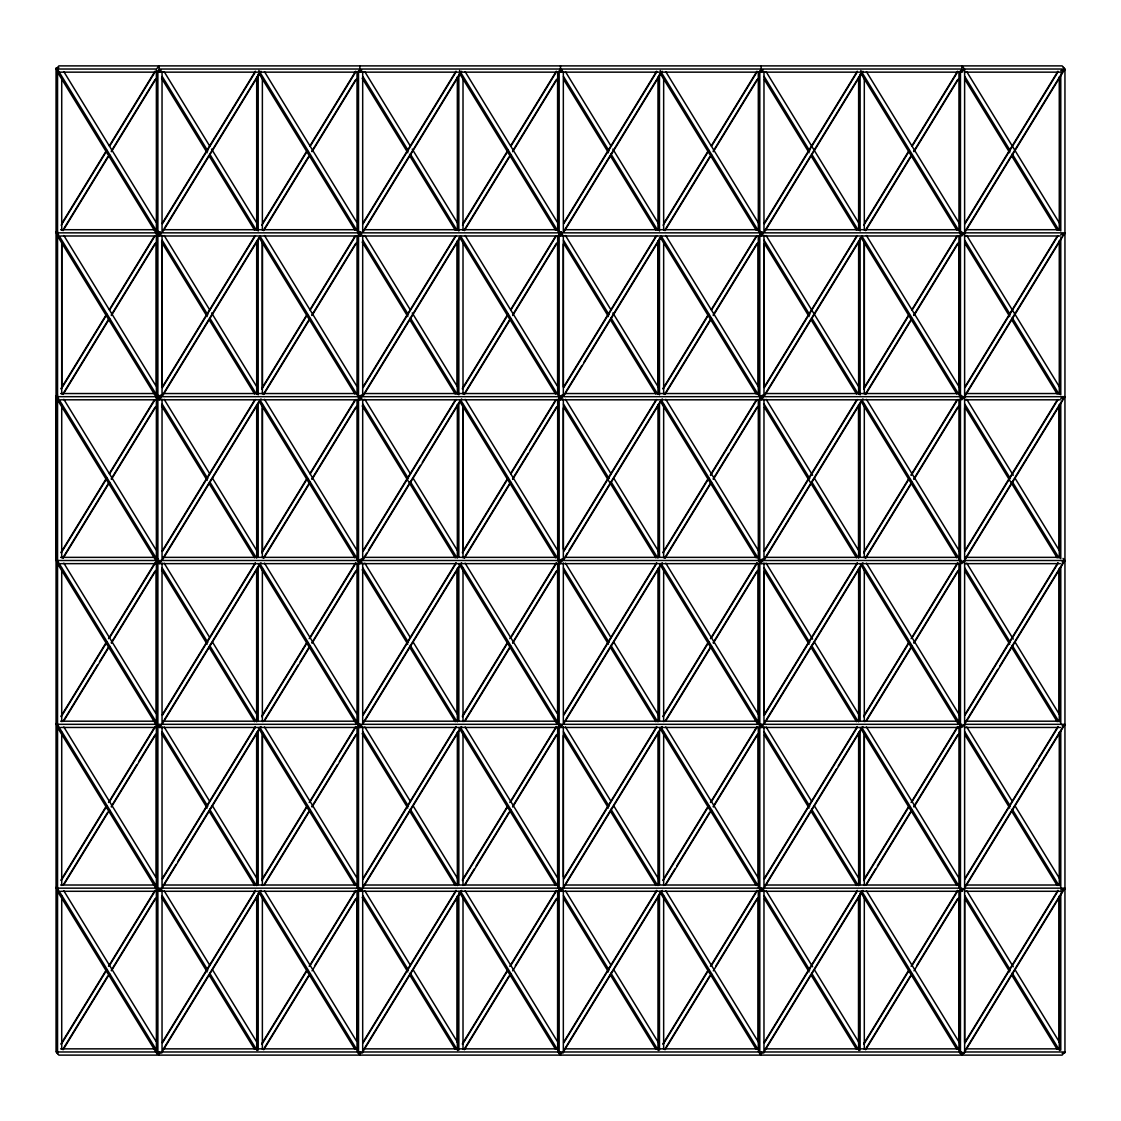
<?xml version="1.0" encoding="UTF-8"?>
<svg xmlns="http://www.w3.org/2000/svg" width="1121" height="1121" viewBox="0 0 1121 1121"><rect width="100%" height="100%" fill="white"/><g stroke="black" fill="none" stroke-linecap="round" stroke-linejoin="round"><path stroke-width="1.5" d="M56.05 68.255L57.549 70.651L57.549 1053.614L56.05 1051.204L56.05 68.255L58.838 67.666M61.725 386.983L61.725 242.332L61.725 393.961M156.38 876.93L156.38 734.017M156.38 713.096L156.38 571.934M156.38 394.158L156.38 233.813M159.21 891.293L159.21 888.154L961.79 888.154L961.79 891.293L159.21 891.293L161.018 889.191M558.762 399.805L159.21 399.805L159.21 396.68L961.79 396.68L961.79 399.805L964.508 396.68L1064.824 396.68L1062.119 399.805M162.041 395.699L162.041 235.368M256.695 878.668L256.695 734.017M256.695 713.096L256.695 570.183M262.37 878.472L262.37 735.558M262.37 550.817L262.37 407.904M262.37 386.983L262.37 242.332L262.37 393.961M357.024 1049.466L357.024 890.873M359.855 727.459L359.855 724.32L359.855 727.459L361.663 725.371M457.34 1042.488L457.34 897.837M457.34 721.812L457.34 568.445M457.34 385.442L457.34 242.528M463.015 557.782L463.015 404.415M557.669 1040.75L557.669 897.837M557.669 885.632L557.669 727.039M557.669 713.096L557.669 571.934M557.669 385.442L557.669 244.28M557.669 221.622L557.669 78.708M563.331 888.925L563.331 726.842M563.331 559.533L563.331 399.188M563.331 386.983L563.331 244.07M657.985 394.158L657.985 240.791M758.314 1040.75L758.314 897.837M758.314 885.632L758.314 727.039M758.314 713.096L758.314 571.934M758.314 394.158L758.314 235.564M763.976 712.9L763.976 571.724M763.976 395.699L763.976 235.368M858.63 1042.488L858.63 897.837M858.63 549.276L858.63 406.363M864.305 885.436L864.305 732.069M864.305 386.983L864.305 242.332L864.305 393.961M958.959 1049.466L958.959 890.873M958.959 713.096L958.959 571.934M958.959 394.158L958.959 235.564M56.176 69.026L156.492 69.026L159.21 65.887L159.21 72.15L961.79 72.15L961.79 65.887L964.508 69.026L1064.824 69.026L1062.119 65.887L58.881 65.887L56.176 69.026L57.984 71.113M960.459 1053.614L960.459 70.651L964.62 69.796L964.62 1052.745L960.459 1053.614L958.959 1051.204M964.62 549.066L964.62 407.904M1059.275 1049.466L1059.275 896.099M1059.275 721.812L1059.275 568.445M1059.275 549.276L1059.275 406.363M56.667 70.833L57.325 69.026L157.641 232.846L156.996 234.653L57.577 72.319M56.667 234.653L57.325 232.846L157.641 396.68L156.996 398.487L57.577 236.153M56.667 398.487L57.325 396.68L157.641 560.5L156.996 562.308L57.577 399.973M56.667 562.308L57.325 560.5L157.641 724.32L156.996 726.142L57.577 563.793M56.667 726.142L57.325 724.32L157.641 888.154L156.996 889.962L57.577 727.627M56.667 889.962L57.325 888.154L157.641 1051.974L156.996 1053.796L57.577 891.447M61.991 223.135L106.677 150.158M109.424 145.688L155.02 71.226M61.193 225.251L106.803 150.789M109.536 146.319L155.132 71.856M62.958 230.015L107.644 157.038M111.301 151.083L155.076 79.591M63.07 230.646L109.592 154.684M111.413 151.699L156.099 78.722M61.08 388.455L106.691 313.992M109.424 309.522L154.109 236.545M162.321 223.135L255.35 71.226M61.193 389.085L106.803 314.609M109.536 310.139L155.132 235.676M162.433 223.766L255.462 71.856M62.958 393.849L108.555 319.373M111.301 314.903L155.076 243.425M164.198 228.53L259.049 73.636M63.07 394.466L109.592 318.504M111.413 315.533L156.099 242.556M162.489 232.131L260.983 71.282M61.08 552.275L106.691 477.812M109.424 473.342L154.109 400.365M162.321 386.969L254.439 236.545M262.636 223.135L307.336 150.158M310.069 145.688L355.665 71.226M61.193 552.905L106.803 478.443M109.536 473.973L155.132 399.51M162.433 387.586L255.462 235.676M261.838 225.251L307.448 150.789M310.181 146.319L355.777 71.856M62.958 557.669L108.555 483.207M111.301 478.737L155.076 407.245M164.198 392.35L259.049 237.456M263.603 230.015L308.289 157.038M311.946 151.083L355.721 79.591M63.07 558.286L109.592 482.338M111.413 479.354L156.099 406.377M162.489 395.951L260.072 236.601M263.715 230.646L310.237 154.684M312.058 151.699L356.744 78.722M61.08 716.109L106.691 641.646M108.513 638.662L155.02 562.7M162.321 550.789L254.439 400.365M261.725 388.455L307.336 313.992M310.069 309.522L354.754 236.545M362.966 223.135L455.995 71.226M61.193 716.725L106.803 642.263M109.536 637.793L155.132 563.331M162.433 551.42L255.462 399.51M261.838 389.085L307.448 314.609M310.181 310.139L355.777 235.676M363.078 223.766L456.107 71.856M62.958 721.49L97.611 664.907M99.433 661.922L108.555 647.027M111.301 642.557L155.076 571.079M164.198 556.184L259.049 401.29M263.603 393.849L309.2 319.373M311.946 314.903L355.721 243.425M364.843 228.53L459.694 73.636M63.981 720.635L109.592 646.158M111.413 643.188L156.099 570.211M162.489 559.785L260.983 398.936M263.715 394.466L310.237 318.504M312.058 315.533L356.744 242.556M363.134 232.131L461.628 71.282M61.08 879.929L105.766 806.952M108.513 802.496L155.02 726.534M162.321 714.623L255.35 562.7M261.725 552.275L307.336 477.812M310.069 473.342L354.754 400.365M362.966 386.969L455.084 236.545M463.281 223.135L507.981 150.158M510.714 145.688L556.31 71.226M61.193 880.56L106.803 806.097M109.536 801.627L155.132 727.151M162.433 715.24L255.462 563.331M261.838 552.905L307.448 478.443M310.181 473.973L355.777 399.51M363.078 387.586L456.107 235.676M462.483 225.251L508.093 150.789M510.826 146.319L556.422 71.856M62.958 885.324L107.644 812.347M111.301 806.391L136.832 764.69M138.654 761.705L155.076 734.9M164.198 720.004L259.049 565.11M263.603 557.669L309.2 483.207M311.946 478.737L355.721 407.245M364.843 392.35L459.694 237.456M464.248 230.015L508.934 157.038M512.591 151.083L556.366 79.591M63.981 884.455L109.592 809.993M111.413 807.008L156.099 734.031M162.489 723.606L260.983 562.756M263.715 558.286L310.237 482.338M312.058 479.354L356.744 406.377M363.134 395.951L460.717 236.601M464.36 230.646L510.882 154.684M512.703 151.699L557.389 78.722M61.08 1043.763L105.766 970.786M108.513 966.316L155.02 890.354M162.321 878.444L255.35 726.534M261.725 716.109L307.336 641.646M309.158 638.662L355.665 562.7M362.966 550.789L455.084 400.365M462.37 388.455L507.981 313.992M510.714 309.522L555.399 236.545M563.611 223.135L656.64 71.226M61.193 1044.38L106.803 969.917M109.536 965.447L155.132 890.985M162.433 879.074L255.462 727.151M261.838 716.725L307.448 642.263M310.181 637.793L355.777 563.331M363.078 551.42L456.107 399.51M462.483 389.085L508.093 314.609M510.826 310.139L556.422 235.676M563.723 223.766L656.752 71.856M62.958 1049.144L107.644 976.167M111.301 970.211L155.076 898.72M164.198 883.838L176.053 864.473M177.875 861.489L259.049 728.944M263.603 721.49L298.256 664.907M300.092 661.922L309.2 647.027M311.946 642.557L355.721 571.079M364.843 556.184L366.665 553.199M368.487 550.229L420.473 465.327M422.295 462.356L459.694 401.29M464.248 393.849L509.845 319.373M512.591 314.903L556.366 243.425M564.578 230.015L660.339 73.636M63.07 1049.774L109.592 973.813M111.413 970.842L156.099 897.865M161.578 888.925L260.983 726.59M264.626 720.635L310.237 646.158M312.058 643.188L356.744 570.211M363.134 559.785L461.628 398.936M464.36 394.466L510.882 318.504M512.703 315.533L557.389 242.556M563.779 232.131L662.273 71.282M162.321 1042.278L255.35 890.354M261.725 879.929L306.411 806.952M309.158 802.496L355.665 726.534M362.966 714.623L455.995 562.7M462.37 552.275L507.981 477.812M510.714 473.342L555.399 400.365M563.611 386.969L655.729 236.545M663.926 223.135L708.626 150.158M711.359 145.688L756.955 71.226M162.433 1042.894L255.462 890.985M261.838 880.56L307.448 806.097M310.181 801.627L355.777 727.151M363.078 715.24L456.107 563.331M462.483 552.905L508.093 478.443M510.826 473.973L556.422 399.51M563.723 387.586L656.752 235.676M663.128 225.251L708.738 150.789M711.471 146.319L757.067 71.856M163.288 1049.144L259.049 892.764M263.603 885.324L308.289 812.347M311.946 806.391L337.477 764.69M339.299 761.705L355.721 734.9M364.843 720.004L459.694 565.11M464.248 557.669L509.845 483.207M512.591 478.737L528.089 453.416M529.911 450.432L556.366 407.245M565.488 392.35L581.897 365.544M583.719 362.573L660.339 237.456M664.893 230.015L709.579 157.038M713.236 151.083L757.011 79.591M161.578 1052.745L260.983 890.41M264.626 884.455L310.237 809.993M312.058 807.008L356.744 734.031M363.134 723.606L461.628 562.756M464.36 558.286L510.882 482.338M512.703 479.354L557.389 406.377M563.779 395.951L661.362 236.601M665.005 230.646L711.527 154.684M713.348 151.699L758.034 78.722M261.725 1043.763L306.411 970.786M309.158 966.316L355.665 890.354M362.966 878.444L455.995 726.534M462.37 716.109L507.981 641.646M509.803 638.662L556.31 562.7M563.611 550.789L655.729 400.365M663.015 388.455L708.626 313.992M711.359 309.522L756.044 236.545M764.256 223.135L857.285 71.226M261.838 1044.38L307.448 969.917M310.181 965.447L355.777 890.985M363.078 879.074L456.107 727.151M462.483 716.725L508.093 642.263M510.826 637.793L556.422 563.331M563.723 551.42L656.752 399.51M663.128 389.085L708.738 314.609M711.471 310.139L757.067 235.676M764.368 223.766L857.397 71.856M263.603 1049.144L308.289 976.167M314.679 965.742L355.721 898.72M364.843 883.838L459.694 728.944M464.248 721.49L509.845 647.027M512.591 642.557L556.366 571.079M565.488 556.184L567.31 553.199M569.132 550.229L660.339 401.29M664.893 393.835L710.49 319.373M713.236 314.903L757.011 243.425M765.223 230.015L860.984 73.636M263.715 1049.774L310.237 973.813M312.058 970.842L356.744 897.865M362.223 888.925L461.628 726.59M465.271 720.635L510.882 646.158M512.703 643.188L557.389 570.211M563.779 559.785L662.273 398.936M665.005 394.466L711.527 318.504M713.348 315.533L758.034 242.556M764.424 232.131L862.918 71.282M362.966 1042.278L455.995 890.354M462.37 879.929L507.07 806.952M509.803 802.496L556.31 726.534M563.611 714.623L656.64 562.7M663.015 552.275L708.626 477.812M710.448 474.842L756.044 400.365M764.256 386.969L856.374 236.545M864.571 223.135L909.271 150.158M912.004 145.688L957.6 71.226M363.078 1042.894L456.107 890.985M462.483 880.56L508.093 806.097M510.826 801.627L556.422 727.151M563.723 715.24L656.752 563.331M663.128 552.905L708.738 478.443M710.56 475.458L757.067 399.51M764.368 387.586L857.397 235.676M863.787 225.251L909.383 150.789M912.116 146.319L957.712 71.856M363.933 1049.144L459.694 892.764M464.248 885.324L474.281 868.943M476.103 865.958L508.934 812.347M512.591 806.391L556.366 734.9M565.488 720.004L660.339 565.11M664.893 557.669L710.49 483.207M713.236 478.737L728.734 453.416M730.556 450.432L757.011 407.245M766.133 392.35L860.984 237.456M865.538 230.015L910.238 157.038M913.881 151.083L957.656 79.591M362.223 1052.745L461.628 890.41M465.271 884.455L510.882 809.993M512.703 807.008L557.389 734.031M563.779 723.606L662.273 562.756M665.005 558.286L711.527 482.338M713.348 479.354L758.034 406.377M764.424 395.951L862.007 236.601M865.65 230.646L912.172 154.684M913.993 151.699L958.679 78.722M462.37 1043.763L507.07 970.786M509.803 966.316L556.31 890.354M563.611 878.444L656.64 726.534M663.015 716.109L708.626 641.646M710.448 638.662L756.955 562.7M764.256 550.789L856.374 400.365M863.66 388.455L909.271 313.992M912.004 309.522L956.689 236.545M964.901 223.135L1057.93 71.226M462.483 1044.38L508.093 969.917M510.826 965.447L556.422 890.985M563.723 879.074L656.752 727.151M663.128 716.725L708.738 642.263M711.471 637.793L757.067 563.331M764.368 551.42L857.397 399.51M863.787 389.085L909.383 314.609M912.116 310.139L957.712 235.676M965.013 223.766L1058.042 71.856M464.248 1049.144L508.934 976.167M515.324 965.742L556.366 898.72M565.488 883.838L660.339 728.944M664.893 721.49L710.49 647.027M713.236 642.557L757.011 571.079M766.133 556.184L860.984 401.29M865.538 393.835L911.149 319.373M913.881 314.903L957.656 243.425M964.957 231.501L1061.629 73.636M464.36 1049.774L510.882 973.813M512.703 970.842L557.389 897.865M562.868 888.925L662.273 726.59M665.916 720.635L711.527 646.158M713.348 643.188L758.034 570.211M764.424 559.785L862.918 398.936M865.65 394.466L912.172 318.504M913.993 315.533L958.679 242.556M1064.474 69.796L964.158 233.616L960.459 231.206M563.611 1042.278L656.64 890.354M663.015 879.929L707.715 806.952M710.448 802.496L756.955 726.534M764.256 714.623L857.285 562.7M863.66 552.275L909.271 477.812M911.093 474.842L956.689 400.365M964.901 386.969L1057.019 236.545M563.723 1042.894L656.752 890.985M663.128 880.56L708.738 806.097M711.471 801.627L757.067 727.151M764.368 715.24L857.397 563.331M863.787 552.905L909.383 478.443M911.205 475.458L957.712 399.51M965.013 387.586L1058.042 235.676M564.578 1049.144L660.339 892.764M664.893 885.324L674.926 868.943M676.748 865.958L709.579 812.347M713.236 806.391L757.011 734.9M766.133 720.004L860.984 565.11M865.538 557.669L911.149 483.207M913.881 478.737L957.656 407.245M964.957 395.335L1061.629 237.456M562.868 1052.745L662.273 890.41M665.916 884.455L711.527 809.993M713.348 807.008L758.034 734.031M764.424 723.606L862.918 562.756M865.65 558.286L912.172 482.338M913.993 479.354L958.679 406.377M1064.474 233.616L964.158 397.451L960.459 395.04M663.015 1043.763L707.715 970.786M710.448 966.316L756.955 890.354M764.256 878.444L857.285 726.534M863.66 716.109L909.271 641.646M911.093 638.662L957.6 562.7M964.901 550.789L1057.019 400.365M663.128 1044.38L708.738 969.917M711.471 965.447L757.067 890.985M764.368 879.074L857.397 727.151M863.773 716.725L909.383 642.263M912.116 637.793L957.712 563.331M965.013 551.42L1058.042 399.51M664.893 1049.144L709.579 976.167M715.969 965.742L757.011 898.72M766.133 883.838L836.35 769.16M838.186 766.175L860.984 728.944M865.538 721.49L911.149 647.027M913.881 642.557L957.656 571.079M964.957 559.155L1061.629 401.29M665.005 1049.774L711.527 973.813M713.348 970.842L758.034 897.865M763.513 888.925L862.918 726.59M866.561 720.635L912.172 646.158M913.993 643.188L958.679 570.211M964.158 561.271L1064.474 397.451M764.256 1042.278L857.285 890.354M863.66 879.929L908.36 806.952M911.093 802.496L957.6 726.534M964.901 714.623L1057.93 562.7M764.368 1042.894L857.397 890.985M863.773 880.56L909.383 806.097M912.116 801.627L957.712 727.151M965.013 715.24L1058.042 563.331M765.223 1049.144L860.984 892.764M865.538 885.324L875.571 868.943M877.393 865.958L910.224 812.347M913.881 806.391L957.656 734.9M965.868 721.49L997.788 669.363M999.61 666.392L1061.629 565.11M763.513 1052.745L862.918 890.41M866.561 884.455L912.172 809.993M913.993 807.008L958.679 734.031M964.158 725.105L1064.474 561.271M863.66 1043.763L908.36 970.786M911.093 966.316L957.6 890.354M964.901 878.444L1057.93 726.534M863.773 1044.38L909.383 969.917M912.116 965.447L957.712 890.985M965.013 879.074L1058.042 727.151M865.538 1049.144L910.224 976.167M916.614 965.742L957.656 898.72M965.868 885.324L1036.995 769.16M1038.831 766.175L1061.629 728.944M865.65 1049.774L912.172 973.813M913.993 970.842L958.679 897.865M964.158 888.925L1064.474 725.091M964.901 1042.278L1057.93 890.354M965.013 1042.894L1058.042 890.985M964.957 1050.643L1061.629 892.764M964.158 1052.745L1064.474 888.925M159.21 72.15L161.018 70.062M358.103 235.985L159.21 235.985L161.018 233.897M361.663 70.062L359.855 72.15L359.855 65.887M159.21 399.805L161.018 397.717M558.762 235.985L359.855 235.985L361.663 233.897M562.308 70.062L560.5 72.15L560.5 65.887M759.393 563.639L159.21 563.639L161.018 561.551M361.663 397.717L359.855 399.805L359.855 396.68M759.393 235.985L560.5 235.985L562.308 233.897M161.018 725.371L159.21 727.459L156.492 724.32L56.176 724.32L58.881 727.459M762.953 70.062L761.145 72.15L761.145 65.887M361.663 561.551L359.855 563.639L359.855 560.5M759.393 399.805L560.5 399.805L562.308 397.717M960.052 235.985L761.145 235.985L762.953 233.897M961.79 72.15L964.508 69.026M960.052 399.805L761.145 399.805L762.953 397.717M1064.824 69.026L1062.119 72.15L964.41 72.15M361.663 889.191L359.855 891.293L359.855 888.154M562.308 725.371L560.5 727.459L560.5 724.32M1062.119 235.985L1064.824 232.846L964.508 232.846L961.79 235.985L961.79 232.846L159.21 232.846L159.21 235.985M562.308 889.191L560.5 891.293L560.5 888.154M762.953 725.371L761.145 727.459L761.145 724.32M762.953 889.191L761.145 891.293L761.145 888.154M1062.119 563.639L1064.824 560.5L1063.016 558.412M1062.119 727.459L1064.824 724.32L964.508 724.32L961.79 727.459L961.79 724.32L159.21 724.32L159.21 727.459L960.052 727.459M961.79 891.293L964.508 888.154L1064.824 888.154L1062.119 891.293L964.41 891.293M56.526 232.075L57.549 231.206M156.842 232.075L157.879 231.206L160.345 232.818M56.526 395.895L57.549 395.04M156.842 395.895L157.879 395.04M156.842 559.729L157.879 558.861M157.641 232.846L160.163 231.641M360.808 231.641L358.286 232.846L258.881 70.511M157.641 396.68L161.424 394.858M561.453 231.641L558.931 232.846L459.526 70.511M362.069 394.858L358.286 396.68L259.792 235.83M762.098 231.641L759.576 232.846L660.171 70.511M562.714 394.858L558.931 396.68L460.437 235.83M362.069 558.692L358.286 560.5L259.792 399.651M562.714 558.692L558.931 560.5L460.437 399.651M763.359 558.692L759.576 560.5L661.082 399.651M763.359 394.858L759.576 396.68L661.082 235.83M160.653 70.077L157.879 70.651L157.879 1053.614L160.653 1053.039M361.298 70.077L358.524 70.651L358.524 1053.614L361.298 1053.039M561.943 70.077L559.169 70.651L559.169 1053.614L561.943 1053.039M762.588 70.077L759.814 70.651L759.814 1053.614L762.588 1053.039M160.653 233.911L157.879 234.485L156.38 232.075M1060.774 70.651L1064.95 69.796L1064.95 1052.745L1062.162 1053.334M358.524 234.485L361.298 233.911M559.169 234.485L561.943 233.911M759.814 234.485L762.588 233.911M160.653 397.731L157.865 398.305L156.38 395.895M960.459 234.485L964.62 233.616M1060.774 234.485L1064.95 233.616M358.524 398.305L361.298 397.731M559.169 398.305L561.943 397.731M759.814 398.305L762.588 397.731M160.653 561.565L157.879 562.139L156.38 559.729L156.38 397.647M960.459 398.305L964.62 397.451M1060.774 398.305L1064.95 397.451M361.298 561.565L358.524 562.139L357.024 559.729M561.943 561.565L559.169 562.139L557.669 559.729M762.588 561.565L759.814 562.139L758.314 559.729M160.653 725.385L157.879 725.96L156.38 723.549L156.38 561.467M964.62 561.271L960.459 562.139L958.959 559.729M1062.162 561.845L1064.95 561.271M361.298 725.385L358.524 725.96L357.024 723.549M561.943 725.385L559.169 725.96L557.669 723.549M762.588 725.385L759.814 725.96L758.314 723.549M160.653 889.219L157.879 889.794L156.38 887.384L156.38 725.301M964.62 725.105L960.459 725.96L958.959 723.549M1062.162 725.679L1064.95 725.105M361.298 889.219L358.524 889.794L357.024 887.384M561.943 889.219L559.169 889.794L557.669 887.384M762.588 889.219L759.814 889.794L758.314 887.384M964.62 888.925L960.459 889.794L958.959 887.384M1060.774 889.794L1064.95 888.925M159.21 69.026L961.79 69.026M58.881 72.15L157.486 72.15M60.618 229.707L155.749 229.707M162.699 229.707L356.366 229.707M363.344 229.707L557.011 229.707M563.961 229.707L757.656 229.707M764.606 229.707L958.301 229.707M965.251 229.707L1060.382 229.707M56.176 232.846L156.492 232.846M60.618 235.985L156.59 235.985M964.41 235.985L1060.382 235.985M60.618 393.541L155.749 393.541M162.699 393.541L356.366 393.541M363.344 393.541L557.011 393.541M563.989 393.541L757.656 393.541M764.634 393.541L958.301 393.541M965.251 393.541L1060.382 393.541M156.492 396.68L56.176 396.68L57.984 398.768M60.618 399.805L156.59 399.805M964.41 399.805L1060.382 399.805M60.618 557.361L155.749 557.361M162.699 557.361L356.366 557.361M363.344 557.361L557.011 557.361M563.989 557.361L757.656 557.361M764.634 557.361L958.301 557.361M965.251 557.361L1060.382 557.361M156.492 560.5L56.176 560.5L57.984 562.588M1064.824 560.5L964.508 560.5L961.79 563.639L961.79 560.5L159.21 560.5L159.21 563.639M60.618 563.639L156.59 563.639M758.427 560.5L761.145 563.639L960.052 563.639M964.41 563.639L1060.382 563.639M60.618 721.195L154.852 721.195M162.699 721.195L356.366 721.195M363.344 721.195L557.011 721.195M563.989 721.195L757.656 721.195M764.634 721.195L958.301 721.195M965.251 721.195L1060.382 721.195M60.618 727.459L156.59 727.459M964.41 727.459L1060.382 727.459M60.618 885.015L154.852 885.015M162.699 885.015L356.366 885.015M363.344 885.015L557.011 885.015M563.989 885.015L757.656 885.015M764.634 885.015L958.301 885.015M965.251 885.015L1060.382 885.015M56.176 888.154L156.492 888.154M60.618 891.293L156.59 891.293M60.618 1048.85L155.749 1048.85M162.671 1048.85L356.366 1048.85M363.316 1048.85L557.011 1048.85M563.961 1048.85L757.656 1048.85M764.606 1048.85L958.301 1048.85M965.251 1048.85L1060.382 1048.85M759.814 231.206L762.28 232.818M559.169 231.206L561.635 232.818M358.524 231.206L360.99 232.818M557.782 560.5L560.5 563.639L560.5 560.5M1063.451 67.386L1064.95 69.796M758.314 1051.204L759.814 1053.614M56.05 232.075L57.549 234.485M557.669 1051.204L559.169 1053.614M57.549 398.305L56.05 395.895L56.05 559.729L57.549 562.139M357.024 1051.204L358.524 1053.614M56.05 723.549L57.549 725.96M56.05 887.384L57.549 889.794M156.38 1051.204L157.879 1053.614M966.75 71.674L1059.765 223.583M964.789 76.466L1010.385 150.929M1012.207 153.913L1058.728 229.875M965.041 79.759L1009.741 152.736M1011.562 155.721L1057.159 230.183M866.421 71.674L959.45 223.583M966.75 235.508L1059.765 387.418M860.816 70.511L960.221 232.846M964.789 240.3L1010.385 314.763M1012.207 317.733L1058.728 393.695M861.082 73.804L956.844 230.183M965.041 243.593L1009.741 316.57M1011.562 319.555L1057.159 394.017M766.091 71.674L859.12 223.583M866.421 235.508L959.45 387.418M966.75 399.328L1013.258 475.29M1015.08 478.261L1059.765 551.238M764.144 76.466L809.74 150.929M811.562 153.913L858.083 229.875M861.727 235.83L960.221 396.68M964.789 404.12L1010.385 478.583M1012.207 481.568L1058.728 557.515M764.396 79.759L809.096 152.75M810.917 155.721L856.514 230.183M861.082 237.638L956.844 394.017M965.041 407.413L1057.159 557.838M665.776 71.674L758.805 223.583M766.091 235.508L859.12 387.418M866.421 399.328L959.45 551.238M966.75 563.162L1013.258 639.11M1015.08 642.095L1059.765 715.072M764.144 240.3L809.74 314.763M811.562 317.733L858.083 393.695M861.727 399.651L960.221 560.5M964.789 567.941L1010.385 642.417M1012.207 645.388L1058.728 721.349M660.423 73.804L756.199 230.183M764.396 243.593L809.096 316.57M810.917 319.555L856.514 394.017M861.082 401.458L956.844 557.838M965.041 571.248L1009.741 644.225M1011.562 647.195L1057.159 721.672M565.446 71.674L611.057 146.15M612.879 149.121L658.475 223.597M665.776 235.508L758.805 387.418M766.091 399.328L812.613 475.29M814.435 478.261L859.12 551.238M866.421 563.162L959.45 715.072M966.75 726.983L1012.347 801.445M1015.08 805.915L1059.765 878.892M563.499 76.466L609.095 150.929M610.917 153.913L657.438 229.875M764.144 404.12L809.74 478.583M811.562 481.568L858.083 557.515M861.727 563.485L960.221 724.32M964.789 731.775L1010.385 806.237M1012.207 809.222L1058.728 885.17M563.751 79.759L608.451 152.75M610.272 155.721L655.869 230.183M660.437 237.638L756.199 394.017M764.396 407.413L856.514 557.838M860.157 563.793L957.754 723.157M965.041 735.068L1009.741 808.045M1011.562 811.029L1057.159 885.492M465.131 71.674L557.249 222.098M565.446 235.508L611.057 309.971M612.879 312.955L658.475 387.418M665.776 399.328L758.805 551.238M766.091 563.162L812.613 639.11M814.435 642.095L859.12 715.072M866.421 726.983L959.45 878.892M966.75 890.817L1013.258 966.764M1015.08 969.749L1059.765 1042.726M563.499 240.3L609.095 314.763M610.917 317.733L657.438 393.695M764.144 567.941L809.74 642.417M811.562 645.388L858.083 721.349M861.727 727.305L960.221 888.154M964.789 895.595L1010.385 970.071M1012.207 973.042L1059.639 1050.489M459.778 73.804L555.554 230.183M563.751 243.593L608.451 316.57M610.272 319.555L655.869 394.017M660.423 401.458L756.199 557.838M764.396 571.248L809.096 644.225M810.917 647.195L856.514 721.672M860.157 727.627L956.844 885.492M965.041 898.902L1009.741 971.879M1011.562 974.85L1057.159 1049.326M364.801 71.674L410.412 146.15M412.234 149.121L457.83 223.597M465.131 235.508L557.249 385.932M565.446 399.328L611.057 473.805M613.79 478.261L658.475 551.238M665.776 563.162L758.805 715.072M766.091 726.983L811.702 801.445M814.435 805.915L859.12 878.892M866.421 890.817L959.45 1042.726M362.854 76.466L408.45 150.929M410.272 153.913L456.779 229.875M563.499 404.12L609.095 478.583M610.917 481.568L657.438 557.515M661.082 563.485L759.576 724.32M764.144 731.775L809.74 806.237M811.562 809.222L858.083 885.17M861.727 891.125L960.221 1051.974M362.195 78.274L407.806 152.75M409.627 155.721L455.224 230.183M459.778 237.638L555.554 394.017M563.751 407.413L655.869 557.838M659.512 563.793L757.109 723.157M764.396 735.068L809.096 808.045M810.917 811.029L856.514 885.492M860.157 891.447L956.844 1049.326M264.486 71.674L356.604 222.098M364.801 235.508L410.412 309.971M412.234 312.955L457.83 387.418M465.131 399.328L557.249 549.752M565.446 563.162L611.057 637.625M613.79 642.095L658.475 715.072M665.776 726.983L758.805 878.892M766.091 890.817L812.613 966.764M814.435 969.749L859.12 1042.726M362.854 240.3L408.45 314.763M410.272 317.733L456.779 393.695M563.499 567.941L609.095 642.417M610.917 645.388L657.438 721.349M661.082 727.305L759.576 888.154M764.144 895.595L809.74 970.071M811.562 973.042L858.994 1050.489M259.133 73.804L354.909 230.183M362.195 242.108L407.806 316.57M409.627 319.555L455.224 394.017M459.778 401.458L555.554 557.838M563.751 571.248L608.451 644.225M610.272 647.195L655.869 721.672M659.512 727.627L756.199 885.492M764.396 898.902L809.096 971.879M810.917 974.85L856.514 1049.326M164.156 71.674L209.767 146.15M211.589 149.121L257.185 223.597M264.486 235.508L356.604 385.932M364.801 399.328L410.412 473.805M413.145 478.261L457.83 551.238M465.131 563.162L557.249 713.587M565.446 726.983L611.057 801.445M613.79 805.915L658.475 878.892M665.776 890.817L758.805 1042.726M162.195 76.466L207.805 150.929M209.627 153.913L256.134 229.875M362.854 404.12L408.45 478.583M410.272 481.568L456.779 557.515M460.437 563.485L558.931 724.32M563.499 731.775L609.095 806.237M610.917 809.222L657.438 885.17M661.082 891.125L759.576 1051.974M161.55 78.274L207.147 152.75M208.982 155.721L254.579 230.183M259.133 237.638L354.909 394.017M362.195 405.928L455.224 557.838M458.867 563.793L556.464 723.157M563.751 735.068L608.451 808.045M610.272 811.029L655.869 885.492M659.512 891.447L756.199 1049.326M63.841 71.674L155.959 222.098M164.156 235.508L209.767 309.971M211.589 312.955L257.185 387.418M264.486 399.328L356.604 549.752M364.801 563.162L410.412 637.625M413.145 642.095L457.83 715.072M465.131 726.983L557.249 877.407M565.446 890.817L611.057 965.279M613.79 969.749L658.475 1042.726M162.195 240.3L207.805 314.763M209.627 317.733L256.134 393.695M362.854 567.941L408.45 642.417M410.272 645.388L456.779 721.349M460.437 727.305L558.931 888.154M563.499 895.595L609.095 970.071M610.917 973.042L658.349 1050.489M161.55 242.108L207.147 316.57M208.982 319.555L254.579 394.017M259.133 401.458L354.909 557.838M362.195 569.762L407.806 644.225M409.627 647.195L455.224 721.672M458.867 727.627L555.554 885.492M563.751 898.902L608.451 971.879M610.272 974.85L655.869 1049.326M63.841 235.508L155.959 385.932M164.156 399.328L209.767 473.805M212.5 478.261L257.185 551.238M264.486 563.162L356.604 713.587M364.801 726.983L410.412 801.445M413.145 805.915L457.83 878.892M465.131 890.817L557.249 1041.227M162.195 404.12L207.805 478.583M209.627 481.568L256.134 557.515M259.792 563.485L358.286 724.32M362.854 731.775L408.45 806.237M410.272 809.222L456.779 885.17M460.437 891.125L558.931 1051.974M161.55 405.928L207.147 480.391M208.982 483.375L254.579 557.838M258.222 563.793L355.819 723.157M362.195 733.582L407.806 808.045M409.627 811.029L455.224 885.492M458.867 891.447L555.554 1049.326M63.841 399.328L155.959 549.752M164.156 563.162L209.767 637.625M212.5 642.095L257.185 715.072M264.486 726.983L356.604 877.407M364.801 890.817L410.412 965.279M413.145 969.749L457.83 1042.726M162.195 567.941L207.805 642.417M209.627 645.388L256.134 721.349M259.792 727.305L358.286 888.154M362.854 895.595L408.45 970.071M410.272 973.042L457.704 1050.489M161.55 569.762L207.147 644.225M208.982 647.195L254.579 721.672M258.222 727.627L354.909 885.492M362.195 897.403L407.806 971.879M409.627 974.85L455.224 1049.326M63.841 563.162L155.959 713.587M164.156 726.983L209.767 801.445M212.5 805.915L257.185 878.892M264.486 890.817L356.604 1041.227M162.195 731.775L207.805 806.237M209.627 809.222L256.134 885.17M259.792 891.125L358.286 1051.974M161.55 733.582L207.147 808.045M208.982 811.029L254.579 885.492M258.222 891.447L354.909 1049.326M63.841 726.983L155.959 877.407M164.156 890.817L209.767 965.279M212.5 969.749L257.185 1042.726M162.195 895.595L207.805 970.071M209.627 973.042L257.045 1050.489M161.55 897.403L207.147 971.879M208.982 974.85L254.579 1049.326M63.841 890.817L155.959 1041.227M1060.774 74.14L1060.774 230.996M1060.774 237.974L1060.774 394.83M1060.774 403.532L1060.774 558.65M1060.774 567.366L1060.774 724.222M1060.774 731.186L1060.774 888.042M1060.774 893.269L1060.774 1050.125M1059.275 76.957L1059.275 230.337M1059.275 240.791L1059.275 394.158M1059.275 404.611L1059.275 557.992M1059.275 570.183L1059.275 713.096M1059.275 732.265L1059.275 885.632M1059.275 897.837L1059.275 1042.488M964.62 899.378L964.62 1042.292M958.959 71.73L958.959 230.337M958.959 244.28L958.959 385.442M958.959 399.384L958.959 557.992M958.959 563.218L958.959 721.812M958.959 727.039L958.959 885.632M958.959 897.837L958.959 1040.75M864.305 78.512L864.305 230.127M864.305 404.415L864.305 557.782M864.305 568.249L864.305 721.616M864.305 735.558L864.305 878.472M864.305 895.889L864.305 1049.27M860.129 74.14L860.129 230.996M860.129 237.974L860.129 394.83M860.129 403.532L860.129 556.913M860.129 567.366L860.129 720.733M860.129 731.186L860.129 884.567M860.129 893.269L860.129 1050.125M858.63 76.957L858.63 230.337M858.63 240.791L858.63 394.158M858.63 404.611L858.63 557.992M858.63 568.445L858.63 721.812M858.63 732.265L858.63 885.632M858.63 896.099L858.63 1049.466M763.976 71.534L763.976 231.879M763.976 244.07L763.976 386.983M763.976 399.188L763.976 559.533M763.976 563.008L763.976 723.353M763.976 726.842L763.976 888.925M763.976 890.663L763.976 1052.745M761.145 232.846L761.145 235.985M761.145 396.68L761.145 399.805M761.145 560.5L761.145 563.639M761.145 1051.974L761.145 1055.113M758.314 71.73L758.314 230.337M758.314 244.28L758.314 385.442M758.314 399.384L758.314 557.992M758.314 563.218L758.314 721.812M758.314 734.017L758.314 876.93M758.314 890.873L758.314 1049.466M663.66 78.512L663.66 230.127M663.66 242.332L663.66 393.961M663.66 404.415L663.66 557.782M663.66 568.249L663.66 721.616M663.66 732.069L663.66 885.436M663.66 895.889L663.66 1049.27M659.484 74.14L659.484 230.996M659.484 237.974L659.484 394.83M659.484 403.532L659.484 556.913M659.484 567.366L659.484 720.733M659.484 731.186L659.484 884.567M659.484 893.269L659.484 1050.125M657.985 76.957L657.985 230.337M657.985 242.528L657.985 385.442M657.985 404.611L657.985 557.992M657.985 568.445L657.985 721.812M657.985 732.265L657.985 885.632M657.985 896.099L657.985 1049.466M563.331 71.534L563.331 231.879M563.331 235.368L563.331 395.699M563.331 407.904L563.331 549.066M563.331 563.008L563.331 723.353M563.331 735.558L563.331 876.72M563.331 890.663L563.331 1052.745M560.5 232.846L560.5 235.985M560.5 396.68L560.5 399.805M560.5 1051.974L560.5 1055.113M557.669 71.73L557.669 230.337M557.669 235.564L557.669 394.158M557.669 399.384L557.669 557.992M557.669 563.218L557.669 721.812M557.669 734.017L557.669 876.93M557.669 890.873L557.669 1049.466M463.015 78.512L463.015 230.127M463.015 242.332L463.015 393.961M463.015 407.904L463.015 550.817M463.015 568.249L463.015 721.616M463.015 732.069L463.015 885.436M463.015 895.889L463.015 1049.27M458.839 74.14L458.839 230.996M458.839 237.974L458.839 394.83M458.839 403.532L458.839 556.913M458.839 567.366L458.839 720.733M458.839 731.186L458.839 884.567M458.839 893.269L458.839 1050.125M457.34 76.957L457.34 230.337M457.34 240.791L457.34 394.158M457.34 404.611L457.34 557.992M457.34 570.183L457.34 713.096M457.34 732.265L457.34 885.632M457.34 896.099L457.34 1049.466M362.686 71.534L362.686 231.879M362.686 235.368L362.686 395.699M362.686 399.188L362.686 559.533M362.686 563.008L362.686 723.353M362.686 726.842L362.686 888.925M362.686 890.663L362.686 1052.745M359.855 232.846L359.855 235.985M359.855 1051.974L359.855 1055.113M357.024 71.73L357.024 230.337M357.024 235.564L357.024 394.158M357.024 399.384L357.024 557.992M357.024 563.218L357.024 721.812M357.024 727.039L357.024 885.632M357.024 897.837L357.024 1040.75M262.37 78.512L262.37 230.127M262.37 404.415L262.37 557.782M262.37 568.249L262.37 721.616M262.37 732.069L262.37 885.436M262.37 895.889L262.37 1049.27M258.194 74.14L258.194 230.996M258.194 239.712L258.194 394.83M258.194 403.532L258.194 556.913M258.194 567.366L258.194 720.733M258.194 731.186L258.194 884.567M258.194 893.269L258.194 1050.125M256.695 76.957L256.695 230.337M256.695 240.791L256.695 394.158M256.695 404.611L256.695 557.992M256.695 568.445L256.695 721.812M256.695 732.265L256.695 885.632M256.695 896.099L256.695 1049.466M162.041 71.534L162.041 231.879M162.041 244.07L162.041 386.983M162.041 399.188L162.041 559.533M162.041 563.008L162.041 723.353M162.041 726.842L162.041 888.925M162.041 890.663L162.041 1052.745M156.38 69.992L156.38 230.337M156.38 244.28L156.38 385.442M156.38 889.121L156.38 1049.466M61.725 78.512L61.725 230.127M61.725 404.415L61.725 557.782M61.725 568.249L61.725 721.616M61.725 732.069L61.725 885.436M61.725 895.889L61.725 1049.27M159.21 1051.974L159.21 1055.113L156.492 1051.974L56.176 1051.974L58.881 1055.113L1062.119 1055.113L1064.824 1051.974L964.508 1051.974L961.79 1055.113L961.79 1051.974L159.21 1051.974"/></g></svg>
